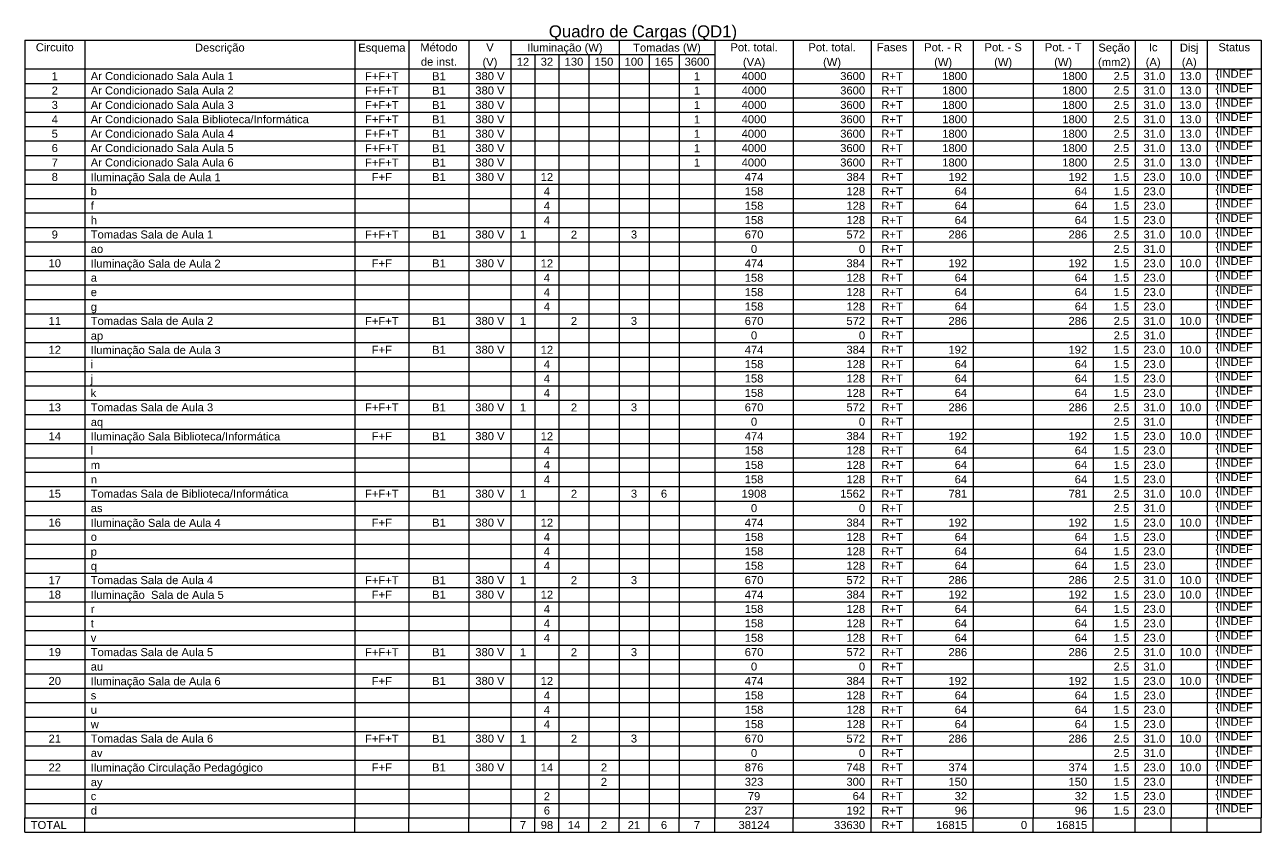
# Model space of a CAD drawing. Extents: x 210 to 779, y 61 to 241.
# Drawn here: x 644.13 to 660.49, y 173.5 to 184.19 of the extents above; entities that cross this region are included whole.
import ezdxf

# ---------------------------------------------------------------- set-up
doc = ezdxf.new("R2010")
doc.units = 0
doc.header["$LTSCALE"] = 2
for name, color, linetype, lineweight in [('DI-Linhas do quadro', 1, 'CONTINUOUS', 30), ('DI-Textos do quadro', 7, 'CONTINUOUS', 20), ('DI-Título do quadro', 1, 'CONTINUOUS', 30)]:
    doc.layers.add(name, color=color, linetype=linetype, lineweight=lineweight)
doc.styles.add('Arial', font='arial.ttf')

msp = doc.modelspace()

# ---------------------------------------------------------------- linework, layer by layer
at = {"layer": 'DI-Linhas do quadro', "linetype": 'Continuous'}
for p, q in [((644.13, 183.985), (660.491, 183.985)), ((644.13, 183.985), (644.13, 173.692)), ((644.924, 183.985), (644.924, 173.692)), ((648.498, 183.985), (648.498, 173.692)), ((649.213, 183.985), (649.213, 173.692)), ((650.007, 183.985), (650.007, 173.692)), ((650.563, 183.985), (650.563, 173.692)), ((651.993, 183.985), (651.993, 173.692)), ((653.263, 183.985), (653.263, 173.692)), ((654.296, 183.985), (654.296, 173.692)), ((655.328, 183.985), (655.328, 173.692)), ((655.884, 183.985), (655.884, 173.692)), ((656.679, 183.985), (656.679, 173.692)), ((657.473, 183.985), (657.473, 173.692)), ((658.267, 183.985), (658.267, 173.692)), ((658.823, 183.985), (658.823, 173.692)), ((659.3, 183.985), (659.3, 173.692)), ((659.776, 183.985), (659.776, 173.692)), ((660.491, 183.985), (660.491, 173.692)), ((650.563, 183.794), (651.993, 183.794)), ((650.881, 183.794), (650.881, 173.692)), ((651.198, 183.794), (651.198, 173.692)), ((651.595, 183.794), (651.595, 173.692)), ((651.993, 183.794), (653.263, 183.794)), ((652.39, 183.794), (652.39, 173.692)), ((652.787, 183.794), (652.787, 173.692)), ((644.13, 183.604), (660.491, 183.604)), ((644.13, 183.413), (660.491, 183.413)), ((644.13, 183.223), (660.491, 183.223)), ((644.13, 183.032), (660.491, 183.032)), ((644.13, 182.841), (660.491, 182.841)), ((644.13, 182.651), (660.491, 182.651)), ((644.13, 182.46), (660.491, 182.46)), ((644.13, 182.27), (660.491, 182.27)), ((644.13, 182.079), (660.491, 182.079)), ((644.13, 181.888), (660.491, 181.888)), ((644.13, 181.698), (660.491, 181.698)), ((644.13, 181.507), (660.491, 181.507)), ((644.13, 181.316), (660.491, 181.316)), ((644.13, 181.126), (660.491, 181.126)), ((644.13, 180.935), (660.491, 180.935)), ((644.13, 180.745), (660.491, 180.745)), ((644.13, 180.554), (660.491, 180.554)), ((644.13, 180.363), (660.491, 180.363)), ((644.13, 180.173), (660.491, 180.173)), ((644.13, 179.982), (660.491, 179.982)), ((644.13, 179.791), (660.491, 179.791)), ((644.13, 179.601), (660.491, 179.601)), ((644.13, 179.41), (660.491, 179.41)), ((644.13, 179.22), (660.491, 179.22)), ((644.13, 179.029), (660.491, 179.029)), ((644.13, 178.838), (660.491, 178.838)), ((644.13, 178.648), (660.491, 178.648)), ((644.13, 178.457), (660.491, 178.457)), ((644.13, 178.266), (660.491, 178.266)), ((644.13, 178.076), (660.491, 178.076)), ((644.13, 177.885), (660.491, 177.885)), ((644.13, 177.695), (660.491, 177.695)), ((644.13, 177.504), (660.491, 177.504)), ((644.13, 177.313), (660.491, 177.313)), ((644.13, 177.123), (660.491, 177.123)), ((644.13, 176.932), (660.491, 176.932)), ((644.13, 176.742), (660.491, 176.742)), ((644.13, 176.551), (660.491, 176.551)), ((644.13, 176.36), (660.491, 176.36)), ((644.13, 176.17), (660.491, 176.17)), ((644.13, 175.979), (660.491, 175.979)), ((644.13, 175.788), (660.491, 175.788)), ((644.13, 175.598), (660.491, 175.598)), ((644.13, 175.407), (660.491, 175.407)), ((644.13, 175.217), (660.491, 175.217)), ((644.13, 175.026), (660.491, 175.026)), ((644.13, 174.835), (660.491, 174.835)), ((644.13, 174.645), (660.491, 174.645)), ((644.13, 174.454), (660.491, 174.454)), ((644.13, 174.263), (660.491, 174.263)), ((644.13, 174.073), (660.491, 174.073)), ((644.13, 173.882), (660.491, 173.882)), ((644.13, 173.692), (660.491, 173.692)), ((644.13, 173.501), (644.13, 173.692)), ((644.13, 173.501), (644.13, 173.692)), ((644.924, 173.501), (644.924, 173.692)), ((648.498, 173.501), (648.498, 173.692)), ((649.213, 173.501), (649.213, 173.692)), ((650.007, 173.501), (650.007, 173.692)), ((650.563, 173.501), (650.563, 173.692)), ((650.881, 173.501), (650.881, 173.692)), ((651.198, 173.501), (651.198, 173.692)), ((651.595, 173.501), (651.595, 173.692)), ((651.993, 173.501), (651.993, 173.692)), ((652.39, 173.501), (652.39, 173.692)), ((652.787, 173.501), (652.787, 173.692)), ((653.263, 173.501), (653.263, 173.692)), ((654.296, 173.501), (654.296, 173.692)), ((655.328, 173.501), (655.328, 173.692)), ((655.884, 173.501), (655.884, 173.692)), ((656.679, 173.501), (656.679, 173.692)), ((657.473, 173.501), (657.473, 173.692)), ((658.267, 173.501), (658.267, 173.692)), ((658.823, 173.501), (658.823, 173.692)), ((659.3, 173.501), (659.3, 173.692)), ((659.776, 173.501), (659.776, 173.692)), ((660.491, 173.501), (660.491, 173.692)), ((644.13, 173.501), (660.491, 173.501))]:
    msp.add_line(p, q, dxfattribs=at)

# ---------------------------------------------------------------- texts
at = {"layer": 'DI-Textos do quadro', "line_spacing_factor": 0.798, "style": 'Arial'}
for s, insert, char_height, width, attachment_point in [('Circuito', (644.527, 183.837), 0.1059, 1.01664, 8), ('Descrição', (646.711, 183.802), 0.1059, 1.14372, 8), ('Esquema', (648.855, 183.802), 0.1059, 0.88956, 8), ('Método', (649.61, 183.837), 0.1059, 0.76248, 8), ('V', (650.285, 183.837), 0.106, 0.12708, 8), ('Iluminação (W)', (651.278, 183.802), 0.1059, 1.77912, 8), ('Tomadas (W)', (652.628, 183.802), 0.1059, 1.39788, 8), ('Pot. total.', (653.78, 183.837), 0.1059, 1.39788, 8), ('Pot. total.', (654.812, 183.837), 0.1059, 1.39788, 8), ('Fases', (655.606, 183.837), 0.1059, 0.6354, 8), ('Pot. - R', (656.282, 183.837), 0.1059, 1.01664, 8), ('Pot. - S', (657.076, 183.837), 0.1059, 1.01664, 8), ('Pot. - T', (657.87, 183.837), 0.1059, 1.01664, 8), ('Seção', (658.545, 183.802), 0.1059, 0.6354, 8), ('Ic', (659.061, 183.837), 0.1059, 0.25416, 8), ('Disj', (659.538, 183.802), 0.1059, 0.50832, 8), ('Status', (660.134, 183.837), 0.1059, 0.76248, 8), ('de inst.', (649.61, 183.646), 0.1059, 1.01664, 8), ('(V)', (650.285, 183.611), 0.1059, 0.38124, 8), ('12', (650.722, 183.646), 0.1059, 0.25416, 8), ('32', (651.039, 183.646), 0.1059, 0.25416, 8), ('130', (651.397, 183.646), 0.1059, 0.38124, 8), ('150', (651.794, 183.646), 0.1059, 0.38124, 8), ('100', (652.191, 183.646), 0.1059, 0.38124, 8), ('165', (652.588, 183.646), 0.1059, 0.38124, 8), ('3600', (653.025, 183.646), 0.1059, 0.50832, 8), ('(VA)', (653.78, 183.611), 0.1059, 0.50832, 8), ('(W)', (654.812, 183.611), 0.1059, 0.38124, 8), ('(W)', (656.282, 183.611), 0.1059, 0.38124, 8), ('(W)', (657.076, 183.611), 0.1059, 0.38124, 8), ('(W)', (657.87, 183.611), 0.1059, 0.38124, 8), ('(mm2)', (658.545, 183.611), 0.1059, 0.6354, 8), ('(A)', (659.061, 183.611), 0.1059, 0.38124, 8), ('(A)', (659.538, 183.611), 0.1059, 0.38124, 8), ('\\{INDEF}', (660.134, 183.456), 0.1059, 0.88956, 8), ('1', (644.527, 183.456), 0.106, 0.12708, 8), ('Ar Condicionado Sala Aula 1', (645.003, 183.456), 0.1059, 3.43116, 7), ('F+F+T', (648.855, 183.456), 0.1059, 0.6354, 8), ('B1', (649.61, 183.456), 0.1059, 0.25416, 8), ('380 V', (650.285, 183.456), 0.1059, 0.6354, 8), ('1', (653.025, 183.456), 0.106, 0.12708, 8), ('4000', (653.78, 183.456), 0.1059, 0.50832, 8), ('3600', (655.249, 183.456), 0.1059, 0.50832, 9), ('R+T', (655.606, 183.456), 0.1059, 0.38124, 8), ('1800', (656.599, 183.456), 0.1059, 0.50832, 9), ('1800', (658.188, 183.456), 0.1059, 0.50832, 9), ('2.5', (658.744, 183.456), 0.1059, 0.38124, 9), ('31.0', (659.22, 183.456), 0.1059, 0.50832, 9), ('13.0', (659.697, 183.456), 0.1059, 0.50832, 9), ('2', (644.527, 183.265), 0.106, 0.12708, 8), ('Ar Condicionado Sala Aula 2', (645.003, 183.265), 0.1059, 3.43116, 7), ('F+F+T', (648.855, 183.265), 0.1059, 0.6354, 8), ('B1', (649.61, 183.265), 0.1059, 0.25416, 8), ('380 V', (650.285, 183.265), 0.1059, 0.6354, 8), ('1', (653.025, 183.265), 0.106, 0.12708, 8), ('4000', (653.78, 183.265), 0.1059, 0.50832, 8), ('3600', (655.249, 183.265), 0.1059, 0.50832, 9), ('R+T', (655.606, 183.265), 0.1059, 0.38124, 8), ('1800', (656.599, 183.265), 0.1059, 0.50832, 9), ('1800', (658.188, 183.265), 0.1059, 0.50832, 9), ('2.5', (658.744, 183.265), 0.1059, 0.38124, 9), ('31.0', (659.22, 183.265), 0.1059, 0.50832, 9), ('13.0', (659.697, 183.265), 0.1059, 0.50832, 9), ('\\{INDEF}', (660.134, 183.265), 0.1059, 0.88956, 8), ('3', (644.527, 183.074), 0.106, 0.12708, 8), ('Ar Condicionado Sala Aula 3', (645.003, 183.074), 0.1059, 3.43116, 7), ('F+F+T', (648.855, 183.074), 0.1059, 0.6354, 8), ('B1', (649.61, 183.074), 0.1059, 0.25416, 8), ('380 V', (650.285, 183.074), 0.1059, 0.6354, 8), ('1', (653.025, 183.074), 0.106, 0.12708, 8), ('4000', (653.78, 183.074), 0.1059, 0.50832, 8), ('3600', (655.249, 183.074), 0.1059, 0.50832, 9), ('R+T', (655.606, 183.074), 0.1059, 0.38124, 8), ('1800', (656.599, 183.074), 0.1059, 0.50832, 9), ('1800', (658.188, 183.074), 0.1059, 0.50832, 9), ('2.5', (658.744, 183.074), 0.1059, 0.38124, 9), ('31.0', (659.22, 183.074), 0.1059, 0.50832, 9), ('13.0', (659.697, 183.074), 0.1059, 0.50832, 9), ('\\{INDEF}', (660.134, 183.074), 0.1059, 0.88956, 8), ('4', (644.527, 182.884), 0.106, 0.12708, 8), ('Ar Condicionado Sala Biblioteca/Informática', (645.003, 182.884), 0.1059, 5.46444, 7), ('F+F+T', (648.855, 182.884), 0.1059, 0.6354, 8), ('B1', (649.61, 182.884), 0.1059, 0.25416, 8), ('380 V', (650.285, 182.884), 0.1059, 0.6354, 8), ('1', (653.025, 182.884), 0.106, 0.12708, 8), ('4000', (653.78, 182.884), 0.1059, 0.50832, 8), ('3600', (655.249, 182.884), 0.1059, 0.50832, 9), ('R+T', (655.606, 182.884), 0.1059, 0.38124, 8), ('1800', (656.599, 182.884), 0.1059, 0.50832, 9), ('1800', (658.188, 182.884), 0.1059, 0.50832, 9), ('2.5', (658.744, 182.884), 0.1059, 0.38124, 9), ('31.0', (659.22, 182.884), 0.1059, 0.50832, 9), ('13.0', (659.697, 182.884), 0.1059, 0.50832, 9), ('\\{INDEF}', (660.134, 182.884), 0.1059, 0.88956, 8), ('5', (644.527, 182.693), 0.106, 0.12708, 8), ('Ar Condicionado Sala Aula 4', (645.003, 182.693), 0.1059, 3.43116, 7), ('F+F+T', (648.855, 182.693), 0.1059, 0.6354, 8), ('B1', (649.61, 182.693), 0.1059, 0.25416, 8), ('380 V', (650.285, 182.693), 0.1059, 0.6354, 8), ('1', (653.025, 182.693), 0.106, 0.12708, 8), ('4000', (653.78, 182.693), 0.1059, 0.50832, 8), ('3600', (655.249, 182.693), 0.1059, 0.50832, 9), ('R+T', (655.606, 182.693), 0.1059, 0.38124, 8), ('1800', (656.599, 182.693), 0.1059, 0.50832, 9), ('1800', (658.188, 182.693), 0.1059, 0.50832, 9), ('2.5', (658.744, 182.693), 0.1059, 0.38124, 9), ('31.0', (659.22, 182.693), 0.1059, 0.50832, 9), ('13.0', (659.697, 182.693), 0.1059, 0.50832, 9), ('\\{INDEF}', (660.134, 182.693), 0.1059, 0.88956, 8), ('6', (644.527, 182.503), 0.106, 0.12708, 8), ('Ar Condicionado Sala Aula 5', (645.003, 182.503), 0.1059, 3.43116, 7), ('F+F+T', (648.855, 182.503), 0.1059, 0.6354, 8), ('B1', (649.61, 182.503), 0.1059, 0.25416, 8), ('380 V', (650.285, 182.503), 0.1059, 0.6354, 8), ('1', (653.025, 182.503), 0.106, 0.12708, 8), ('4000', (653.78, 182.503), 0.1059, 0.50832, 8), ('3600', (655.249, 182.503), 0.1059, 0.50832, 9), ('R+T', (655.606, 182.503), 0.1059, 0.38124, 8), ('1800', (656.599, 182.503), 0.1059, 0.50832, 9), ('1800', (658.188, 182.503), 0.1059, 0.50832, 9), ('2.5', (658.744, 182.503), 0.1059, 0.38124, 9), ('31.0', (659.22, 182.503), 0.1059, 0.50832, 9), ('13.0', (659.697, 182.503), 0.1059, 0.50832, 9), ('\\{INDEF}', (660.134, 182.503), 0.1059, 0.88956, 8), ('\\{INDEF}', (660.134, 182.312), 0.1059, 0.88956, 8), ('7', (644.527, 182.312), 0.106, 0.12708, 8), ('Ar Condicionado Sala Aula 6', (645.003, 182.312), 0.1059, 3.43116, 7), ('F+F+T', (648.855, 182.312), 0.1059, 0.6354, 8), ('B1', (649.61, 182.312), 0.1059, 0.25416, 8), ('380 V', (650.285, 182.312), 0.1059, 0.6354, 8), ('1', (653.025, 182.312), 0.106, 0.12708, 8), ('4000', (653.78, 182.312), 0.1059, 0.50832, 8), ('3600', (655.249, 182.312), 0.1059, 0.50832, 9), ('R+T', (655.606, 182.312), 0.1059, 0.38124, 8), ('1800', (656.599, 182.312), 0.1059, 0.50832, 9), ('1800', (658.188, 182.312), 0.1059, 0.50832, 9), ('2.5', (658.744, 182.312), 0.1059, 0.38124, 9), ('31.0', (659.22, 182.312), 0.1059, 0.50832, 9), ('13.0', (659.697, 182.312), 0.1059, 0.50832, 9), ('8', (644.527, 182.121), 0.106, 0.12708, 8), ('Iluminação Sala de Aula 1', (645.003, 182.086), 0.1059, 3.177, 7), ('F+F', (648.855, 182.121), 0.1059, 0.38124, 8), ('B1', (649.61, 182.121), 0.1059, 0.25416, 8), ('380 V', (650.285, 182.121), 0.1059, 0.6354, 8), ('12', (651.039, 182.121), 0.1059, 0.25416, 8), ('474', (653.78, 182.121), 0.1059, 0.38124, 8), ('384', (655.249, 182.121), 0.1059, 0.38124, 9), ('R+T', (655.606, 182.121), 0.1059, 0.38124, 8), ('192', (656.599, 182.121), 0.1059, 0.38124, 9), ('192', (658.188, 182.121), 0.1059, 0.38124, 9), ('1.5', (658.744, 182.121), 0.1059, 0.38124, 9), ('23.0', (659.22, 182.121), 0.1059, 0.50832, 9), ('10.0', (659.697, 182.121), 0.1059, 0.50832, 9), ('\\{INDEF}', (660.134, 182.121), 0.1059, 0.88956, 8), ('b', (645.003, 181.931), 0.106, 0.12708, 7), ('4', (651.039, 181.931), 0.106, 0.12708, 8), ('158', (653.78, 181.931), 0.1059, 0.38124, 8), ('128', (655.249, 181.931), 0.1059, 0.38124, 9), ('R+T', (655.606, 181.931), 0.1059, 0.38124, 8), ('64', (656.599, 181.931), 0.1059, 0.25416, 9), ('64', (658.188, 181.931), 0.1059, 0.25416, 9), ('1.5', (658.744, 181.931), 0.1059, 0.38124, 9), ('23.0', (659.22, 181.931), 0.1059, 0.50832, 9), ('\\{INDEF}', (660.134, 181.931), 0.1059, 0.88956, 8), ('f', (645.003, 181.74), 0.106, 0.12708, 7), ('4', (651.039, 181.74), 0.106, 0.12708, 8), ('158', (653.78, 181.74), 0.1059, 0.38124, 8), ('128', (655.249, 181.74), 0.1059, 0.38124, 9), ('R+T', (655.606, 181.74), 0.1059, 0.38124, 8), ('64', (656.599, 181.74), 0.1059, 0.25416, 9), ('64', (658.188, 181.74), 0.1059, 0.25416, 9), ('1.5', (658.744, 181.74), 0.1059, 0.38124, 9), ('23.0', (659.22, 181.74), 0.1059, 0.50832, 9), ('\\{INDEF}', (660.134, 181.74), 0.1059, 0.88956, 8), ('h', (645.003, 181.549), 0.106, 0.12708, 7), ('4', (651.039, 181.549), 0.106, 0.12708, 8), ('158', (653.78, 181.549), 0.1059, 0.38124, 8), ('128', (655.249, 181.549), 0.1059, 0.38124, 9), ('R+T', (655.606, 181.549), 0.1059, 0.38124, 8), ('64', (656.599, 181.549), 0.1059, 0.25416, 9), ('64', (658.188, 181.549), 0.1059, 0.25416, 9), ('1.5', (658.744, 181.549), 0.1059, 0.38124, 9), ('23.0', (659.22, 181.549), 0.1059, 0.50832, 9), ('\\{INDEF}', (660.134, 181.549), 0.1059, 0.88956, 8), ('9', (644.527, 181.359), 0.106, 0.12708, 8), ('Tomadas Sala de Aula 1', (645.003, 181.359), 0.1059, 2.79576, 7), ('F+F+T', (648.855, 181.359), 0.1059, 0.6354, 8), ('B1', (649.61, 181.359), 0.1059, 0.25416, 8), ('380 V', (650.285, 181.359), 0.1059, 0.6354, 8), ('1', (650.722, 181.359), 0.106, 0.12708, 8), ('2', (651.397, 181.359), 0.106, 0.12708, 8), ('3', (652.191, 181.359), 0.106, 0.12708, 8), ('670', (653.78, 181.359), 0.1059, 0.38124, 8), ('572', (655.249, 181.359), 0.1059, 0.38124, 9), ('R+T', (655.606, 181.359), 0.1059, 0.38124, 8), ('286', (656.599, 181.359), 0.1059, 0.38124, 9), ('286', (658.188, 181.359), 0.1059, 0.38124, 9), ('2.5', (658.744, 181.359), 0.1059, 0.38124, 9), ('31.0', (659.22, 181.359), 0.1059, 0.50832, 9), ('10.0', (659.697, 181.359), 0.1059, 0.50832, 9), ('\\{INDEF}', (660.134, 181.359), 0.1059, 0.88956, 8), ('\\{INDEF}', (660.134, 181.168), 0.1059, 0.88956, 8), ('ao', (645.003, 181.168), 0.1059, 0.25416, 7), ('0', (653.78, 181.168), 0.106, 0.12708, 8), ('0', (655.249, 181.168), 0.106, 0.12708, 9), ('R+T', (655.606, 181.168), 0.1059, 0.38124, 8), ('2.5', (658.744, 181.168), 0.1059, 0.38124, 9), ('31.0', (659.22, 181.168), 0.1059, 0.50832, 9), ('10', (644.527, 180.978), 0.1059, 0.25416, 8), ('Iluminação Sala de Aula 2', (645.003, 180.943), 0.1059, 3.177, 7), ('F+F', (648.855, 180.978), 0.1059, 0.38124, 8), ('B1', (649.61, 180.978), 0.1059, 0.25416, 8), ('380 V', (650.285, 180.978), 0.1059, 0.6354, 8), ('12', (651.039, 180.978), 0.1059, 0.25416, 8), ('474', (653.78, 180.978), 0.1059, 0.38124, 8), ('384', (655.249, 180.978), 0.1059, 0.38124, 9), ('R+T', (655.606, 180.978), 0.1059, 0.38124, 8), ('192', (656.599, 180.978), 0.1059, 0.38124, 9), ('192', (658.188, 180.978), 0.1059, 0.38124, 9), ('1.5', (658.744, 180.978), 0.1059, 0.38124, 9), ('23.0', (659.22, 180.978), 0.1059, 0.50832, 9), ('10.0', (659.697, 180.978), 0.1059, 0.50832, 9), ('\\{INDEF}', (660.134, 180.978), 0.1059, 0.88956, 8), ('a', (645.003, 180.787), 0.106, 0.12708, 7), ('4', (651.039, 180.787), 0.106, 0.12708, 8), ('158', (653.78, 180.787), 0.1059, 0.38124, 8), ('128', (655.249, 180.787), 0.1059, 0.38124, 9), ('R+T', (655.606, 180.787), 0.1059, 0.38124, 8), ('64', (656.599, 180.787), 0.1059, 0.25416, 9), ('64', (658.188, 180.787), 0.1059, 0.25416, 9), ('1.5', (658.744, 180.787), 0.1059, 0.38124, 9), ('23.0', (659.22, 180.787), 0.1059, 0.50832, 9), ('\\{INDEF}', (660.134, 180.787), 0.1059, 0.88956, 8), ('e', (645.003, 180.596), 0.106, 0.12708, 7), ('4', (651.039, 180.596), 0.106, 0.12708, 8), ('158', (653.78, 180.596), 0.1059, 0.38124, 8), ('128', (655.249, 180.596), 0.1059, 0.38124, 9), ('R+T', (655.606, 180.596), 0.1059, 0.38124, 8), ('64', (656.599, 180.596), 0.1059, 0.25416, 9), ('64', (658.188, 180.596), 0.1059, 0.25416, 9), ('1.5', (658.744, 180.596), 0.1059, 0.38124, 9), ('23.0', (659.22, 180.596), 0.1059, 0.50832, 9), ('\\{INDEF}', (660.134, 180.596), 0.1059, 0.88956, 8), ('g', (645.003, 180.371), 0.106, 0.12708, 7), ('4', (651.039, 180.406), 0.106, 0.12708, 8), ('158', (653.78, 180.406), 0.1059, 0.38124, 8), ('128', (655.249, 180.406), 0.1059, 0.38124, 9), ('R+T', (655.606, 180.406), 0.1059, 0.38124, 8), ('64', (656.599, 180.406), 0.1059, 0.25416, 9), ('64', (658.188, 180.406), 0.1059, 0.25416, 9), ('1.5', (658.744, 180.406), 0.1059, 0.38124, 9), ('23.0', (659.22, 180.406), 0.1059, 0.50832, 9), ('\\{INDEF}', (660.134, 180.406), 0.1059, 0.88956, 8), ('11', (644.527, 180.215), 0.1059, 0.25416, 8), ('Tomadas Sala de Aula 2', (645.003, 180.215), 0.1059, 2.79576, 7), ('F+F+T', (648.855, 180.215), 0.1059, 0.6354, 8), ('B1', (649.61, 180.215), 0.1059, 0.25416, 8), ('380 V', (650.285, 180.215), 0.1059, 0.6354, 8), ('1', (650.722, 180.215), 0.106, 0.12708, 8), ('2', (651.397, 180.215), 0.106, 0.12708, 8), ('3', (652.191, 180.215), 0.106, 0.12708, 8), ('670', (653.78, 180.215), 0.1059, 0.38124, 8), ('572', (655.249, 180.215), 0.1059, 0.38124, 9), ('R+T', (655.606, 180.215), 0.1059, 0.38124, 8), ('286', (656.599, 180.215), 0.1059, 0.38124, 9), ('286', (658.188, 180.215), 0.1059, 0.38124, 9), ('2.5', (658.744, 180.215), 0.1059, 0.38124, 9), ('31.0', (659.22, 180.215), 0.1059, 0.50832, 9), ('10.0', (659.697, 180.215), 0.1059, 0.50832, 9), ('\\{INDEF}', (660.134, 180.215), 0.1059, 0.88956, 8), ('\\{INDEF}', (660.134, 180.024), 0.1059, 0.88956, 8), ('ap', (645.003, 179.989), 0.1059, 0.25416, 7), ('0', (653.78, 180.024), 0.106, 0.12708, 8), ('0', (655.249, 180.024), 0.106, 0.12708, 9), ('R+T', (655.606, 180.024), 0.1059, 0.38124, 8), ('2.5', (658.744, 180.024), 0.1059, 0.38124, 9), ('31.0', (659.22, 180.024), 0.1059, 0.50832, 9), ('12', (644.527, 179.834), 0.1059, 0.25416, 8), ('Iluminação Sala de Aula 3', (645.003, 179.799), 0.1059, 3.177, 7), ('F+F', (648.855, 179.834), 0.1059, 0.38124, 8), ('B1', (649.61, 179.834), 0.1059, 0.25416, 8), ('380 V', (650.285, 179.834), 0.1059, 0.6354, 8), ('12', (651.039, 179.834), 0.1059, 0.25416, 8), ('474', (653.78, 179.834), 0.1059, 0.38124, 8), ('384', (655.249, 179.834), 0.1059, 0.38124, 9), ('R+T', (655.606, 179.834), 0.1059, 0.38124, 8), ('192', (656.599, 179.834), 0.1059, 0.38124, 9), ('192', (658.188, 179.834), 0.1059, 0.38124, 9), ('1.5', (658.744, 179.834), 0.1059, 0.38124, 9), ('23.0', (659.22, 179.834), 0.1059, 0.50832, 9), ('10.0', (659.697, 179.834), 0.1059, 0.50832, 9), ('\\{INDEF}', (660.134, 179.834), 0.1059, 0.88956, 8), ('i', (645.003, 179.643), 0.106, 0.12708, 7), ('4', (651.039, 179.643), 0.106, 0.12708, 8), ('158', (653.78, 179.643), 0.1059, 0.38124, 8), ('128', (655.249, 179.643), 0.1059, 0.38124, 9), ('R+T', (655.606, 179.643), 0.1059, 0.38124, 8), ('64', (656.599, 179.643), 0.1059, 0.25416, 9), ('64', (658.188, 179.643), 0.1059, 0.25416, 9), ('1.5', (658.744, 179.643), 0.1059, 0.38124, 9), ('23.0', (659.22, 179.643), 0.1059, 0.50832, 9), ('\\{INDEF}', (660.134, 179.643), 0.1059, 0.88956, 8), ('j', (645.003, 179.418), 0.106, 0.12708, 7), ('4', (651.039, 179.453), 0.106, 0.12708, 8), ('158', (653.78, 179.453), 0.1059, 0.38124, 8), ('128', (655.249, 179.453), 0.1059, 0.38124, 9), ('R+T', (655.606, 179.453), 0.1059, 0.38124, 8), ('64', (656.599, 179.453), 0.1059, 0.25416, 9), ('64', (658.188, 179.453), 0.1059, 0.25416, 9), ('1.5', (658.744, 179.453), 0.1059, 0.38124, 9), ('23.0', (659.22, 179.453), 0.1059, 0.50832, 9), ('\\{INDEF}', (660.134, 179.453), 0.1059, 0.88956, 8), ('k', (645.003, 179.262), 0.106, 0.12708, 7), ('4', (651.039, 179.262), 0.106, 0.12708, 8), ('158', (653.78, 179.262), 0.1059, 0.38124, 8), ('128', (655.249, 179.262), 0.1059, 0.38124, 9), ('R+T', (655.606, 179.262), 0.1059, 0.38124, 8), ('64', (656.599, 179.262), 0.1059, 0.25416, 9), ('64', (658.188, 179.262), 0.1059, 0.25416, 9), ('1.5', (658.744, 179.262), 0.1059, 0.38124, 9), ('23.0', (659.22, 179.262), 0.1059, 0.50832, 9), ('\\{INDEF}', (660.134, 179.262), 0.1059, 0.88956, 8), ('13', (644.527, 179.071), 0.1059, 0.25416, 8), ('Tomadas Sala de Aula 3', (645.003, 179.071), 0.1059, 2.79576, 7), ('F+F+T', (648.855, 179.071), 0.1059, 0.6354, 8), ('B1', (649.61, 179.071), 0.1059, 0.25416, 8), ('380 V', (650.285, 179.071), 0.1059, 0.6354, 8), ('1', (650.722, 179.071), 0.106, 0.12708, 8), ('2', (651.397, 179.071), 0.106, 0.12708, 8), ('3', (652.191, 179.071), 0.106, 0.12708, 8), ('670', (653.78, 179.071), 0.1059, 0.38124, 8), ('572', (655.249, 179.071), 0.1059, 0.38124, 9), ('R+T', (655.606, 179.071), 0.1059, 0.38124, 8), ('286', (656.599, 179.071), 0.1059, 0.38124, 9), ('286', (658.188, 179.071), 0.1059, 0.38124, 9), ('2.5', (658.744, 179.071), 0.1059, 0.38124, 9), ('31.0', (659.22, 179.071), 0.1059, 0.50832, 9), ('10.0', (659.697, 179.071), 0.1059, 0.50832, 9), ('\\{INDEF}', (660.134, 179.071), 0.1059, 0.88956, 8), ('\\{INDEF}', (660.134, 178.881), 0.1059, 0.88956, 8), ('aq', (645.003, 178.846), 0.1059, 0.25416, 7), ('0', (653.78, 178.881), 0.106, 0.12708, 8), ('0', (655.249, 178.881), 0.106, 0.12708, 9), ('R+T', (655.606, 178.881), 0.1059, 0.38124, 8), ('2.5', (658.744, 178.881), 0.1059, 0.38124, 9), ('31.0', (659.22, 178.881), 0.1059, 0.50832, 9), ('14', (644.527, 178.69), 0.1059, 0.25416, 8), ('Iluminação Sala Biblioteca/Informática', (645.003, 178.655), 0.1059, 4.82904, 7), ('F+F', (648.855, 178.69), 0.1059, 0.38124, 8), ('B1', (649.61, 178.69), 0.1059, 0.25416, 8), ('380 V', (650.285, 178.69), 0.1059, 0.6354, 8), ('12', (651.039, 178.69), 0.1059, 0.25416, 8), ('474', (653.78, 178.69), 0.1059, 0.38124, 8), ('384', (655.249, 178.69), 0.1059, 0.38124, 9), ('R+T', (655.606, 178.69), 0.1059, 0.38124, 8), ('192', (656.599, 178.69), 0.1059, 0.38124, 9), ('192', (658.188, 178.69), 0.1059, 0.38124, 9), ('1.5', (658.744, 178.69), 0.1059, 0.38124, 9), ('23.0', (659.22, 178.69), 0.1059, 0.50832, 9), ('10.0', (659.697, 178.69), 0.1059, 0.50832, 9), ('\\{INDEF}', (660.134, 178.69), 0.1059, 0.88956, 8), ('l', (645.003, 178.5), 0.106, 0.12708, 7), ('4', (651.039, 178.5), 0.106, 0.12708, 8), ('158', (653.78, 178.5), 0.1059, 0.38124, 8), ('128', (655.249, 178.5), 0.1059, 0.38124, 9), ('R+T', (655.606, 178.5), 0.1059, 0.38124, 8), ('64', (656.599, 178.5), 0.1059, 0.25416, 9), ('64', (658.188, 178.5), 0.1059, 0.25416, 9), ('1.5', (658.744, 178.5), 0.1059, 0.38124, 9), ('23.0', (659.22, 178.5), 0.1059, 0.50832, 9), ('\\{INDEF}', (660.134, 178.5), 0.1059, 0.88956, 8), ('m', (645.003, 178.309), 0.106, 0.12708, 7), ('4', (651.039, 178.309), 0.106, 0.12708, 8), ('158', (653.78, 178.309), 0.1059, 0.38124, 8), ('128', (655.249, 178.309), 0.1059, 0.38124, 9), ('R+T', (655.606, 178.309), 0.1059, 0.38124, 8), ('64', (656.599, 178.309), 0.1059, 0.25416, 9), ('64', (658.188, 178.309), 0.1059, 0.25416, 9), ('1.5', (658.744, 178.309), 0.1059, 0.38124, 9), ('23.0', (659.22, 178.309), 0.1059, 0.50832, 9), ('\\{INDEF}', (660.134, 178.309), 0.1059, 0.88956, 8), ('n', (645.003, 178.118), 0.106, 0.12708, 7), ('4', (651.039, 178.118), 0.106, 0.12708, 8), ('158', (653.78, 178.118), 0.1059, 0.38124, 8), ('128', (655.249, 178.118), 0.1059, 0.38124, 9), ('R+T', (655.606, 178.118), 0.1059, 0.38124, 8), ('64', (656.599, 178.118), 0.1059, 0.25416, 9), ('64', (658.188, 178.118), 0.1059, 0.25416, 9), ('1.5', (658.744, 178.118), 0.1059, 0.38124, 9), ('23.0', (659.22, 178.118), 0.1059, 0.50832, 9), ('\\{INDEF}', (660.134, 178.118), 0.1059, 0.88956, 8), ('15', (644.527, 177.928), 0.1059, 0.25416, 8), ('Tomadas Sala de Biblioteca/Informática', (645.003, 177.928), 0.1059, 4.82904, 7), ('F+F+T', (648.855, 177.928), 0.1059, 0.6354, 8), ('B1', (649.61, 177.928), 0.1059, 0.25416, 8), ('380 V', (650.285, 177.928), 0.1059, 0.6354, 8), ('1', (650.722, 177.928), 0.106, 0.12708, 8), ('2', (651.397, 177.928), 0.106, 0.12708, 8), ('3', (652.191, 177.928), 0.106, 0.12708, 8), ('6', (652.588, 177.928), 0.106, 0.12708, 8), ('1908', (653.78, 177.928), 0.1059, 0.50832, 8), ('1562', (655.249, 177.928), 0.1059, 0.50832, 9), ('R+T', (655.606, 177.928), 0.1059, 0.38124, 8), ('781', (656.599, 177.928), 0.1059, 0.38124, 9), ('781', (658.188, 177.928), 0.1059, 0.38124, 9), ('2.5', (658.744, 177.928), 0.1059, 0.38124, 9), ('31.0', (659.22, 177.928), 0.1059, 0.50832, 9), ('10.0', (659.697, 177.928), 0.1059, 0.50832, 9), ('\\{INDEF}', (660.134, 177.928), 0.1059, 0.88956, 8), ('\\{INDEF}', (660.134, 177.737), 0.1059, 0.88956, 8), ('as', (645.003, 177.737), 0.1059, 0.25416, 7), ('0', (653.78, 177.737), 0.106, 0.12708, 8), ('0', (655.249, 177.737), 0.106, 0.12708, 9), ('R+T', (655.606, 177.737), 0.1059, 0.38124, 8), ('2.5', (658.744, 177.737), 0.1059, 0.38124, 9), ('31.0', (659.22, 177.737), 0.1059, 0.50832, 9), ('\\{INDEF}', (660.134, 177.546), 0.1059, 0.88956, 8), ('16', (644.527, 177.546), 0.1059, 0.25416, 8), ('Iluminação Sala de Aula 4', (645.003, 177.511), 0.1059, 3.177, 7), ('F+F', (648.855, 177.546), 0.1059, 0.38124, 8), ('B1', (649.61, 177.546), 0.1059, 0.25416, 8), ('380 V', (650.285, 177.546), 0.1059, 0.6354, 8), ('12', (651.039, 177.546), 0.1059, 0.25416, 8), ('474', (653.78, 177.546), 0.1059, 0.38124, 8), ('384', (655.249, 177.546), 0.1059, 0.38124, 9), ('R+T', (655.606, 177.546), 0.1059, 0.38124, 8), ('192', (656.599, 177.546), 0.1059, 0.38124, 9), ('192', (658.188, 177.546), 0.1059, 0.38124, 9), ('1.5', (658.744, 177.546), 0.1059, 0.38124, 9), ('23.0', (659.22, 177.546), 0.1059, 0.50832, 9), ('10.0', (659.697, 177.546), 0.1059, 0.50832, 9), ('o', (645.003, 177.356), 0.106, 0.12708, 7), ('4', (651.039, 177.356), 0.106, 0.12708, 8), ('158', (653.78, 177.356), 0.1059, 0.38124, 8), ('128', (655.249, 177.356), 0.1059, 0.38124, 9), ('R+T', (655.606, 177.356), 0.1059, 0.38124, 8), ('64', (656.599, 177.356), 0.1059, 0.25416, 9), ('64', (658.188, 177.356), 0.1059, 0.25416, 9), ('1.5', (658.744, 177.356), 0.1059, 0.38124, 9), ('23.0', (659.22, 177.356), 0.1059, 0.50832, 9), ('\\{INDEF}', (660.134, 177.356), 0.1059, 0.88956, 8), ('p', (645.003, 177.13), 0.106, 0.12708, 7), ('4', (651.039, 177.165), 0.106, 0.12708, 8), ('158', (653.78, 177.165), 0.1059, 0.38124, 8), ('128', (655.249, 177.165), 0.1059, 0.38124, 9), ('R+T', (655.606, 177.165), 0.1059, 0.38124, 8), ('64', (656.599, 177.165), 0.1059, 0.25416, 9), ('64', (658.188, 177.165), 0.1059, 0.25416, 9), ('1.5', (658.744, 177.165), 0.1059, 0.38124, 9), ('23.0', (659.22, 177.165), 0.1059, 0.50832, 9), ('\\{INDEF}', (660.134, 177.165), 0.1059, 0.88956, 8), ('q', (645.003, 176.94), 0.106, 0.12708, 7), ('4', (651.039, 176.975), 0.106, 0.12708, 8), ('158', (653.78, 176.975), 0.1059, 0.38124, 8), ('128', (655.249, 176.975), 0.1059, 0.38124, 9), ('R+T', (655.606, 176.975), 0.1059, 0.38124, 8), ('64', (656.599, 176.975), 0.1059, 0.25416, 9), ('64', (658.188, 176.975), 0.1059, 0.25416, 9), ('1.5', (658.744, 176.975), 0.1059, 0.38124, 9), ('23.0', (659.22, 176.975), 0.1059, 0.50832, 9), ('\\{INDEF}', (660.134, 176.975), 0.1059, 0.88956, 8), ('17', (644.527, 176.784), 0.1059, 0.25416, 8), ('Tomadas Sala de Aula 4', (645.003, 176.784), 0.1059, 2.79576, 7), ('F+F+T', (648.855, 176.784), 0.1059, 0.6354, 8), ('B1', (649.61, 176.784), 0.1059, 0.25416, 8), ('380 V', (650.285, 176.784), 0.1059, 0.6354, 8), ('1', (650.722, 176.784), 0.106, 0.12708, 8), ('2', (651.397, 176.784), 0.106, 0.12708, 8), ('3', (652.191, 176.784), 0.106, 0.12708, 8), ('670', (653.78, 176.784), 0.1059, 0.38124, 8), ('572', (655.249, 176.784), 0.1059, 0.38124, 9), ('R+T', (655.606, 176.784), 0.1059, 0.38124, 8), ('286', (656.599, 176.784), 0.1059, 0.38124, 9), ('286', (658.188, 176.784), 0.1059, 0.38124, 9), ('2.5', (658.744, 176.784), 0.1059, 0.38124, 9), ('31.0', (659.22, 176.784), 0.1059, 0.50832, 9), ('10.0', (659.697, 176.784), 0.1059, 0.50832, 9), ('\\{INDEF}', (660.134, 176.784), 0.1059, 0.88956, 8), ('\\{INDEF}', (660.134, 176.593), 0.1059, 0.88956, 8), ('18', (644.527, 176.593), 0.1059, 0.25416, 8), ('Iluminação  Sala de Aula 5', (645.003, 176.558), 0.1059, 3.30408, 7), ('F+F', (648.855, 176.593), 0.1059, 0.38124, 8), ('B1', (649.61, 176.593), 0.1059, 0.25416, 8), ('380 V', (650.285, 176.593), 0.1059, 0.6354, 8), ('12', (651.039, 176.593), 0.1059, 0.25416, 8), ('474', (653.78, 176.593), 0.1059, 0.38124, 8), ('384', (655.249, 176.593), 0.1059, 0.38124, 9), ('R+T', (655.606, 176.593), 0.1059, 0.38124, 8), ('192', (656.599, 176.593), 0.1059, 0.38124, 9), ('192', (658.188, 176.593), 0.1059, 0.38124, 9), ('1.5', (658.744, 176.593), 0.1059, 0.38124, 9), ('23.0', (659.22, 176.593), 0.1059, 0.50832, 9), ('10.0', (659.697, 176.593), 0.1059, 0.50832, 9), ('\\{INDEF}', (660.134, 176.403), 0.1059, 0.88956, 8), ('r', (645.003, 176.403), 0.106, 0.12708, 7), ('4', (651.039, 176.403), 0.106, 0.12708, 8), ('158', (653.78, 176.403), 0.1059, 0.38124, 8), ('128', (655.249, 176.403), 0.1059, 0.38124, 9), ('R+T', (655.606, 176.403), 0.1059, 0.38124, 8), ('64', (656.599, 176.403), 0.1059, 0.25416, 9), ('64', (658.188, 176.403), 0.1059, 0.25416, 9), ('1.5', (658.744, 176.403), 0.1059, 0.38124, 9), ('23.0', (659.22, 176.403), 0.1059, 0.50832, 9), ('t', (645.003, 176.212), 0.106, 0.12708, 7), ('4', (651.039, 176.212), 0.106, 0.12708, 8), ('158', (653.78, 176.212), 0.1059, 0.38124, 8), ('128', (655.249, 176.212), 0.1059, 0.38124, 9), ('R+T', (655.606, 176.212), 0.1059, 0.38124, 8), ('64', (656.599, 176.212), 0.1059, 0.25416, 9), ('64', (658.188, 176.212), 0.1059, 0.25416, 9), ('1.5', (658.744, 176.212), 0.1059, 0.38124, 9), ('23.0', (659.22, 176.212), 0.1059, 0.50832, 9), ('\\{INDEF}', (660.134, 176.212), 0.1059, 0.88956, 8), ('v', (645.003, 176.021), 0.106, 0.12708, 7), ('4', (651.039, 176.021), 0.106, 0.12708, 8), ('158', (653.78, 176.021), 0.1059, 0.38124, 8), ('128', (655.249, 176.021), 0.1059, 0.38124, 9), ('R+T', (655.606, 176.021), 0.1059, 0.38124, 8), ('64', (656.599, 176.021), 0.1059, 0.25416, 9), ('64', (658.188, 176.021), 0.1059, 0.25416, 9), ('1.5', (658.744, 176.021), 0.1059, 0.38124, 9), ('23.0', (659.22, 176.021), 0.1059, 0.50832, 9), ('\\{INDEF}', (660.134, 176.021), 0.1059, 0.88956, 8), ('19', (644.527, 175.831), 0.1059, 0.25416, 8), ('Tomadas Sala de Aula 5', (645.003, 175.831), 0.1059, 2.79576, 7), ('F+F+T', (648.855, 175.831), 0.1059, 0.6354, 8), ('B1', (649.61, 175.831), 0.1059, 0.25416, 8), ('380 V', (650.285, 175.831), 0.1059, 0.6354, 8), ('1', (650.722, 175.831), 0.106, 0.12708, 8), ('2', (651.397, 175.831), 0.106, 0.12708, 8), ('3', (652.191, 175.831), 0.106, 0.12708, 8), ('670', (653.78, 175.831), 0.1059, 0.38124, 8), ('572', (655.249, 175.831), 0.1059, 0.38124, 9), ('R+T', (655.606, 175.831), 0.1059, 0.38124, 8), ('286', (656.599, 175.831), 0.1059, 0.38124, 9), ('286', (658.188, 175.831), 0.1059, 0.38124, 9), ('2.5', (658.744, 175.831), 0.1059, 0.38124, 9), ('31.0', (659.22, 175.831), 0.1059, 0.50832, 9), ('10.0', (659.697, 175.831), 0.1059, 0.50832, 9), ('\\{INDEF}', (660.134, 175.831), 0.1059, 0.88956, 8), ('0', (653.78, 175.64), 0.106, 0.12708, 8), ('0', (655.249, 175.64), 0.106, 0.12708, 9), ('R+T', (655.606, 175.64), 0.1059, 0.38124, 8), ('2.5', (658.744, 175.64), 0.1059, 0.38124, 9), ('31.0', (659.22, 175.64), 0.1059, 0.50832, 9), ('\\{INDEF}', (660.134, 175.64), 0.1059, 0.88956, 8), ('au', (645.003, 175.64), 0.1059, 0.25416, 7), ('\\{INDEF}', (660.134, 175.45), 0.1059, 0.88956, 8), ('20', (644.527, 175.45), 0.1059, 0.25416, 8), ('Iluminação Sala de Aula 6', (645.003, 175.415), 0.1059, 3.177, 7), ('F+F', (648.855, 175.45), 0.1059, 0.38124, 8), ('B1', (649.61, 175.45), 0.1059, 0.25416, 8), ('380 V', (650.285, 175.45), 0.1059, 0.6354, 8), ('12', (651.039, 175.45), 0.1059, 0.25416, 8), ('474', (653.78, 175.45), 0.1059, 0.38124, 8), ('384', (655.249, 175.45), 0.1059, 0.38124, 9), ('R+T', (655.606, 175.45), 0.1059, 0.38124, 8), ('192', (656.599, 175.45), 0.1059, 0.38124, 9), ('192', (658.188, 175.45), 0.1059, 0.38124, 9), ('1.5', (658.744, 175.45), 0.1059, 0.38124, 9), ('23.0', (659.22, 175.45), 0.1059, 0.50832, 9), ('10.0', (659.697, 175.45), 0.1059, 0.50832, 9), ('\\{INDEF}', (660.134, 175.259), 0.1059, 0.88956, 8), ('s', (645.003, 175.259), 0.106, 0.12708, 7), ('4', (651.039, 175.259), 0.106, 0.12708, 8), ('158', (653.78, 175.259), 0.1059, 0.38124, 8), ('128', (655.249, 175.259), 0.1059, 0.38124, 9), ('R+T', (655.606, 175.259), 0.1059, 0.38124, 8), ('64', (656.599, 175.259), 0.1059, 0.25416, 9), ('64', (658.188, 175.259), 0.1059, 0.25416, 9), ('1.5', (658.744, 175.259), 0.1059, 0.38124, 9), ('23.0', (659.22, 175.259), 0.1059, 0.50832, 9), ('u', (645.003, 175.068), 0.106, 0.12708, 7), ('4', (651.039, 175.068), 0.106, 0.12708, 8), ('158', (653.78, 175.068), 0.1059, 0.38124, 8), ('128', (655.249, 175.068), 0.1059, 0.38124, 9), ('R+T', (655.606, 175.068), 0.1059, 0.38124, 8), ('64', (656.599, 175.068), 0.1059, 0.25416, 9), ('64', (658.188, 175.068), 0.1059, 0.25416, 9), ('1.5', (658.744, 175.068), 0.1059, 0.38124, 9), ('23.0', (659.22, 175.068), 0.1059, 0.50832, 9), ('\\{INDEF}', (660.134, 175.068), 0.1059, 0.88956, 8), ('w', (645.003, 174.878), 0.106, 0.12708, 7), ('4', (651.039, 174.878), 0.106, 0.12708, 8), ('158', (653.78, 174.878), 0.1059, 0.38124, 8), ('128', (655.249, 174.878), 0.1059, 0.38124, 9), ('R+T', (655.606, 174.878), 0.1059, 0.38124, 8), ('64', (656.599, 174.878), 0.1059, 0.25416, 9), ('64', (658.188, 174.878), 0.1059, 0.25416, 9), ('1.5', (658.744, 174.878), 0.1059, 0.38124, 9), ('23.0', (659.22, 174.878), 0.1059, 0.50832, 9), ('\\{INDEF}', (660.134, 174.878), 0.1059, 0.88956, 8), ('21', (644.527, 174.687), 0.1059, 0.25416, 8), ('Tomadas Sala de Aula 6', (645.003, 174.687), 0.1059, 2.79576, 7), ('F+F+T', (648.855, 174.687), 0.1059, 0.6354, 8), ('B1', (649.61, 174.687), 0.1059, 0.25416, 8), ('380 V', (650.285, 174.687), 0.1059, 0.6354, 8), ('1', (650.722, 174.687), 0.106, 0.12708, 8), ('2', (651.397, 174.687), 0.106, 0.12708, 8), ('3', (652.191, 174.687), 0.106, 0.12708, 8), ('670', (653.78, 174.687), 0.1059, 0.38124, 8), ('572', (655.249, 174.687), 0.1059, 0.38124, 9), ('R+T', (655.606, 174.687), 0.1059, 0.38124, 8), ('286', (656.599, 174.687), 0.1059, 0.38124, 9), ('286', (658.188, 174.687), 0.1059, 0.38124, 9), ('2.5', (658.744, 174.687), 0.1059, 0.38124, 9), ('31.0', (659.22, 174.687), 0.1059, 0.50832, 9), ('10.0', (659.697, 174.687), 0.1059, 0.50832, 9), ('\\{INDEF}', (660.134, 174.687), 0.1059, 0.88956, 8), ('av', (645.003, 174.496), 0.1059, 0.25416, 7), ('0', (653.78, 174.496), 0.106, 0.12708, 8), ('0', (655.249, 174.496), 0.106, 0.12708, 9), ('R+T', (655.606, 174.496), 0.1059, 0.38124, 8), ('2.5', (658.744, 174.496), 0.1059, 0.38124, 9), ('31.0', (659.22, 174.496), 0.1059, 0.50832, 9), ('\\{INDEF}', (660.134, 174.496), 0.1059, 0.88956, 8), ('Iluminação Circulação Pedagógico', (645.003, 174.271), 0.1059, 4.06656, 7), ('\\{INDEF}', (660.134, 174.306), 0.1059, 0.88956, 8), ('22', (644.527, 174.306), 0.1059, 0.25416, 8), ('F+F', (648.855, 174.306), 0.1059, 0.38124, 8), ('B1', (649.61, 174.306), 0.1059, 0.25416, 8), ('380 V', (650.285, 174.306), 0.1059, 0.6354, 8), ('14', (651.039, 174.306), 0.1059, 0.25416, 8), ('2', (651.794, 174.306), 0.106, 0.12708, 8), ('876', (653.78, 174.306), 0.1059, 0.38124, 8), ('748', (655.249, 174.306), 0.1059, 0.38124, 9), ('R+T', (655.606, 174.306), 0.1059, 0.38124, 8), ('374', (656.599, 174.306), 0.1059, 0.38124, 9), ('374', (658.188, 174.306), 0.1059, 0.38124, 9), ('1.5', (658.744, 174.306), 0.1059, 0.38124, 9), ('23.0', (659.22, 174.306), 0.1059, 0.50832, 9), ('10.0', (659.697, 174.306), 0.1059, 0.50832, 9), ('\\{INDEF}', (660.134, 174.115), 0.1059, 0.88956, 8), ('ay', (645.003, 174.08), 0.1059, 0.25416, 7), ('2', (651.794, 174.115), 0.106, 0.12708, 8), ('323', (653.78, 174.115), 0.1059, 0.38124, 8), ('300', (655.249, 174.115), 0.1059, 0.38124, 9), ('R+T', (655.606, 174.115), 0.1059, 0.38124, 8), ('150', (656.599, 174.115), 0.1059, 0.38124, 9), ('150', (658.188, 174.115), 0.1059, 0.38124, 9), ('1.5', (658.744, 174.115), 0.1059, 0.38124, 9), ('23.0', (659.22, 174.115), 0.1059, 0.50832, 9), ('c', (645.003, 173.925), 0.106, 0.12708, 7), ('2', (651.039, 173.925), 0.106, 0.12708, 8), ('79', (653.78, 173.925), 0.1059, 0.25416, 8), ('64', (655.249, 173.925), 0.1059, 0.25416, 9), ('R+T', (655.606, 173.925), 0.1059, 0.38124, 8), ('32', (656.599, 173.925), 0.1059, 0.25416, 9), ('32', (658.188, 173.925), 0.1059, 0.25416, 9), ('1.5', (658.744, 173.925), 0.1059, 0.38124, 9), ('23.0', (659.22, 173.925), 0.1059, 0.50832, 9), ('\\{INDEF}', (660.134, 173.925), 0.1059, 0.88956, 8), ('d', (645.003, 173.734), 0.106, 0.12708, 7), ('6', (651.039, 173.734), 0.106, 0.12708, 8), ('237', (653.78, 173.734), 0.1059, 0.38124, 8), ('192', (655.249, 173.734), 0.1059, 0.38124, 9), ('R+T', (655.606, 173.734), 0.1059, 0.38124, 8), ('96', (656.599, 173.734), 0.1059, 0.25416, 9), ('96', (658.188, 173.734), 0.1059, 0.25416, 9), ('1.5', (658.744, 173.734), 0.1059, 0.38124, 9), ('23.0', (659.22, 173.734), 0.1059, 0.50832, 9), ('\\{INDEF}', (660.134, 173.734), 0.1059, 0.88956, 8), ('TOTAL', (644.209, 173.543), 0.1059, 0.6354, 7), ('7', (650.722, 173.543), 0.106, 0.12708, 8), ('98', (651.039, 173.543), 0.1059, 0.25416, 8), ('14', (651.397, 173.543), 0.1059, 0.25416, 8), ('2', (651.794, 173.543), 0.106, 0.12708, 8), ('21', (652.191, 173.543), 0.1059, 0.25416, 8), ('6', (652.588, 173.543), 0.106, 0.12708, 8), ('7', (653.025, 173.543), 0.106, 0.12708, 8), ('38124', (653.78, 173.543), 0.1059, 0.6354, 8), ('33630', (655.249, 173.543), 0.1059, 0.6354, 9), ('R+T', (655.606, 173.543), 0.1059, 0.38124, 8), ('16815', (656.599, 173.543), 0.1059, 0.6354, 9), ('0', (657.393, 173.543), 0.106, 0.12708, 9), ('16815', (658.188, 173.543), 0.1059, 0.6354, 9)]:
    msp.add_mtext(s, dxfattribs=dict(at, insert=insert, char_height=char_height, width=width, attachment_point=attachment_point))
at = {"layer": 'DI-Título do quadro', "insert": (652.31, 183.975), "char_height": 0.15885, "width": 4.19364, "attachment_point": 8, "line_spacing_factor": 0.798, "style": 'Arial'}
msp.add_mtext('Quadro de Cargas (QD1)', dxfattribs=at)

doc.saveas('drawing.dxf')
